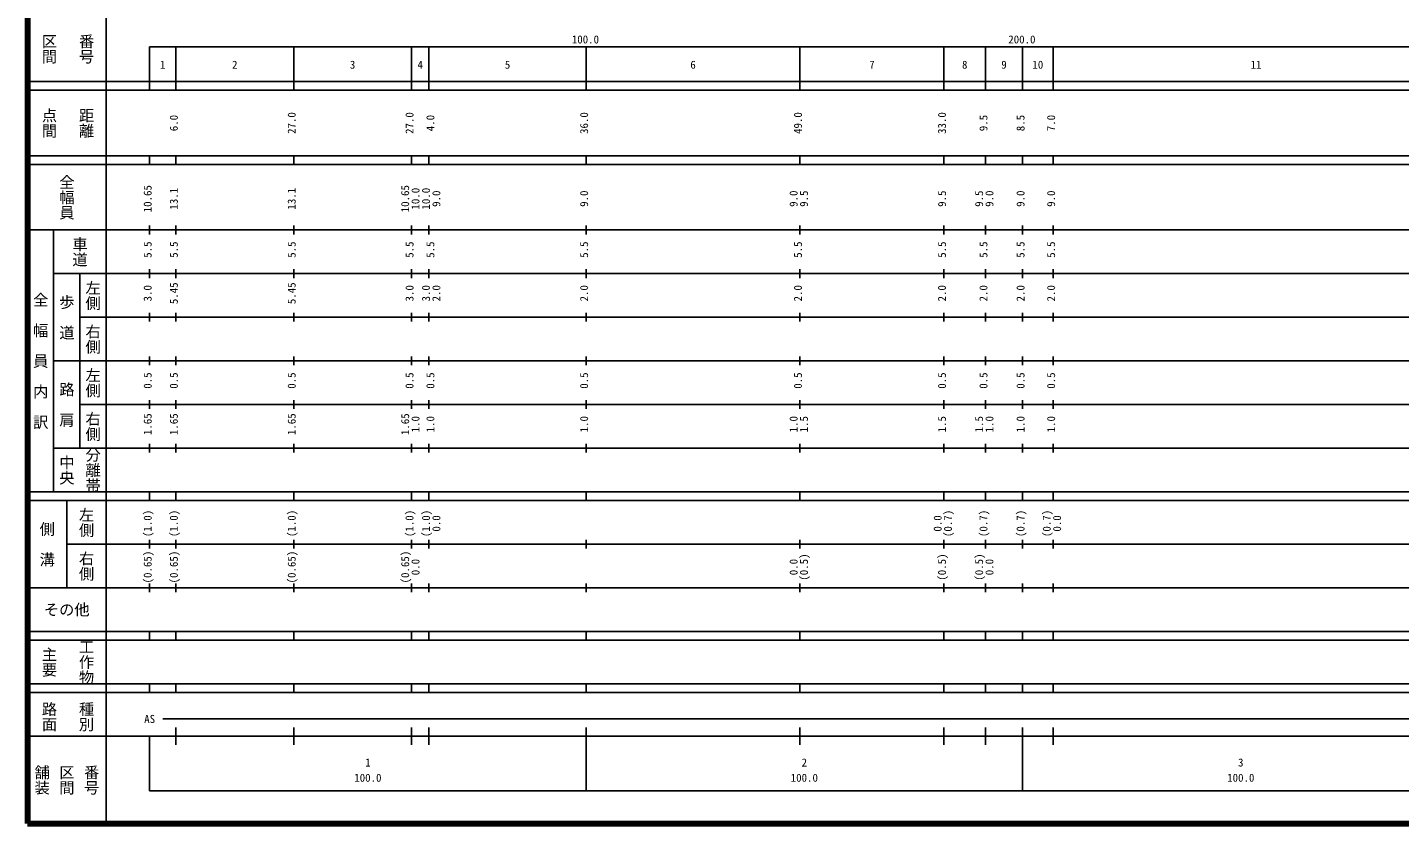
# Model space of a CAD drawing. Units: millimetres on the paper, enlarged 1000 times. Extents: x 40000 to 680000, y 20000 to 380000.
# Drawn here: x 40000 to 354377, y 20000 to 202409 of the extents above; entities that cross this region are included whole.
import ezdxf
from ezdxf.enums import TextEntityAlignment as Align

# ---------------------------------------------------------------- set-up
doc = ezdxf.new("R2010")
doc.units = ezdxf.units.MM
doc.header["$LTSCALE"] = 1000
doc.layers.add('M-TTL', color=2, linetype='Continuous', lineweight=140)
doc.layers.add('M-TTL-BAND', color=7, linetype='Continuous', lineweight=25)
doc.styles.add('@ＭＳ ゴシック', font='')
doc.styles.add('ＭＳ ゴシック', font='')
doc.styles.get('@ＭＳ ゴシック').set_extended_font_data('@MS Gothic')
doc.styles.get('ＭＳ ゴシック').set_extended_font_data('MS Gothic')

msp = doc.modelspace()

# ---------------------------------------------------------------- linework, layer by layer
at = {"layer": 'M-TTL'}
for p, q in [((40000, 380000), (40000, 20000)), ((40000, 20000), (680000, 20000))]:
    msp.add_line(p, q, dxfattribs=at)
at = {"layer": 'M-TTL-BAND'}
for p, q in [((58000, 370000), (58000, 20000)), ((68000, 198000), (579000, 198000)), ((68000, 198000), (68000, 188000)), ((74000, 188000), (74000, 198000)), ((101000, 188000), (101000, 198000)), ((128000, 188000), (128000, 198000)), ((132000, 188000), (132000, 198000)), ((168000, 188000), (168000, 198000)), ((217000, 188000), (217000, 198000)), ((250000, 188000), (250000, 198000)), ((259500, 188000), (259500, 198000)), ((268000, 188000), (268000, 198000)), ((275000, 188000), (275000, 198000)), ((40000, 190000), (579000, 190000)), ((40000, 188000), (579000, 188000)), ((40000, 173000), (579000, 173000)), ((68000, 171000), (68000, 173000)), ((74000, 171000), (74000, 173000)), ((101000, 171000), (101000, 173000)), ((128000, 171000), (128000, 173000)), ((132000, 171000), (132000, 173000)), ((168000, 171000), (168000, 173000)), ((217000, 171000), (217000, 173000)), ((250000, 171000), (250000, 173000)), ((259500, 171000), (259500, 173000)), ((268000, 171000), (268000, 173000)), ((275000, 171000), (275000, 173000)), ((40000, 171000), (579000, 171000)), ((40000, 156000), (579000, 156000)), ((46000, 96000), (46000, 156000)), ((68000, 155000), (68000, 157000)), ((74000, 155000), (74000, 157000)), ((101000, 155000), (101000, 157000)), ((128000, 155000), (128000, 157000)), ((132000, 155000), (132000, 157000)), ((168000, 155000), (168000, 157000)), ((217000, 155000), (217000, 157000)), ((250000, 155000), (250000, 157000)), ((259500, 155000), (259500, 157000)), ((268000, 155000), (268000, 157000)), ((275000, 155000), (275000, 157000)), ((46000, 146000), (579000, 146000)), ((52000, 146000), (52000, 106000)), ((68000, 145000), (68000, 147000)), ((74000, 145000), (74000, 147000)), ((101000, 145000), (101000, 147000)), ((128000, 145000), (128000, 147000)), ((132000, 145000), (132000, 147000)), ((168000, 145000), (168000, 147000)), ((217000, 145000), (217000, 147000)), ((250000, 145000), (250000, 147000)), ((259500, 145000), (259500, 147000)), ((268000, 145000), (268000, 147000)), ((275000, 145000), (275000, 147000)), ((52000, 136000), (579000, 136000)), ((68000, 135000), (68000, 137000)), ((74000, 135000), (74000, 137000)), ((101000, 135000), (101000, 137000)), ((128000, 135000), (128000, 137000)), ((132000, 135000), (132000, 137000)), ((168000, 135000), (168000, 137000)), ((217000, 135000), (217000, 137000)), ((250000, 135000), (250000, 137000)), ((259500, 135000), (259500, 137000)), ((268000, 135000), (268000, 137000)), ((275000, 135000), (275000, 137000)), ((46000, 126000), (579000, 126000)), ((68000, 125000), (68000, 127000)), ((74000, 125000), (74000, 127000)), ((101000, 125000), (101000, 127000)), ((128000, 125000), (128000, 127000)), ((132000, 125000), (132000, 127000)), ((168000, 125000), (168000, 127000)), ((217000, 125000), (217000, 127000)), ((250000, 125000), (250000, 127000)), ((259500, 125000), (259500, 127000)), ((268000, 125000), (268000, 127000)), ((275000, 125000), (275000, 127000)), ((68000, 115000), (68000, 117000)), ((74000, 115000), (74000, 117000)), ((101000, 115000), (101000, 117000)), ((128000, 115000), (128000, 117000)), ((132000, 115000), (132000, 117000)), ((168000, 115000), (168000, 117000)), ((217000, 115000), (217000, 117000)), ((250000, 115000), (250000, 117000)), ((259500, 115000), (259500, 117000)), ((268000, 115000), (268000, 117000)), ((275000, 115000), (275000, 117000)), ((52000, 116000), (579000, 116000)), ((68000, 105000), (68000, 107000)), ((74000, 105000), (74000, 107000)), ((101000, 105000), (101000, 107000)), ((128000, 105000), (128000, 107000)), ((132000, 105000), (132000, 107000)), ((168000, 105000), (168000, 107000)), ((217000, 105000), (217000, 107000)), ((250000, 105000), (250000, 107000)), ((259500, 105000), (259500, 107000)), ((268000, 105000), (268000, 107000)), ((275000, 105000), (275000, 107000)), ((46000, 106000), (579000, 106000)), ((40000, 96000), (579000, 96000)), ((68000, 94000), (68000, 96000)), ((74000, 94000), (74000, 96000)), ((101000, 94000), (101000, 96000)), ((128000, 94000), (128000, 96000)), ((132000, 94000), (132000, 96000)), ((168000, 94000), (168000, 96000)), ((217000, 94000), (217000, 96000)), ((250000, 94000), (250000, 96000)), ((259500, 94000), (259500, 96000)), ((268000, 94000), (268000, 96000)), ((275000, 94000), (275000, 96000)), ((40000, 94000), (579000, 94000)), ((49000, 94000), (49000, 74000)), ((68000, 83000), (68000, 85000)), ((74000, 83000), (74000, 85000)), ((101000, 83000), (101000, 85000)), ((128000, 83000), (128000, 85000)), ((132000, 83000), (132000, 85000)), ((168000, 83000), (168000, 85000)), ((217000, 83000), (217000, 85000)), ((250000, 83000), (250000, 85000)), ((259500, 83000), (259500, 85000)), ((268000, 83000), (268000, 85000)), ((275000, 83000), (275000, 85000)), ((49000, 84000), (579000, 84000)), ((40000, 74000), (579000, 74000)), ((68000, 73000), (68000, 75000)), ((74000, 73000), (74000, 75000)), ((101000, 73000), (101000, 75000)), ((128000, 73000), (128000, 75000)), ((132000, 73000), (132000, 75000)), ((168000, 73000), (168000, 75000)), ((217000, 73000), (217000, 75000)), ((250000, 73000), (250000, 75000)), ((259500, 73000), (259500, 75000)), ((268000, 73000), (268000, 75000)), ((275000, 73000), (275000, 75000)), ((40000, 64000), (579000, 64000)), ((68000, 62000), (68000, 64000)), ((74000, 62000), (74000, 64000)), ((101000, 62000), (101000, 64000)), ((128000, 62000), (128000, 64000)), ((132000, 62000), (132000, 64000)), ((168000, 62000), (168000, 64000)), ((217000, 62000), (217000, 64000)), ((250000, 62000), (250000, 64000)), ((259500, 62000), (259500, 64000)), ((268000, 62000), (268000, 64000)), ((275000, 62000), (275000, 64000)), ((40000, 62000), (579000, 62000)), ((40000, 52000), (579000, 52000)), ((68000, 50000), (68000, 52000)), ((74000, 50000), (74000, 52000)), ((101000, 50000), (101000, 52000)), ((128000, 50000), (128000, 52000)), ((132000, 50000), (132000, 52000)), ((168000, 50000), (168000, 52000)), ((217000, 50000), (217000, 52000)), ((250000, 50000), (250000, 52000)), ((259500, 50000), (259500, 52000)), ((268000, 50000), (268000, 52000)), ((275000, 50000), (275000, 52000)), ((40000, 50000), (579000, 50000)), ((71000, 44000), (565000, 44000)), ((74000, 38000), (74000, 42000)), ((101000, 38000), (101000, 42000)), ((128000, 38000), (128000, 42000)), ((132000, 38000), (132000, 42000)), ((168000, 27500), (168000, 42000)), ((217000, 38000), (217000, 42000)), ((250000, 38000), (250000, 42000)), ((259500, 38000), (259500, 42000)), ((268000, 27500), (268000, 42000)), ((275000, 38000), (275000, 42000)), ((40000, 40000), (579000, 40000)), ((68000, 40000), (68000, 27500)), ((68000, 27500), (579000, 27500))]:
    msp.add_line(p, q, dxfattribs=at)

# ---------------------------------------------------------------- texts
at = {"layer": 'M-TTL-BAND', "style": '@ＭＳ ゴシック'}
for s, p in [('区間', (45000, 197500)), ('番号', (53500, 197500)), ('点間', (45000, 180500)), ('距離', (53500, 180500)), ('全幅員', (49000, 163500)), ('車道', (52000, 151000)), ('全\u3000幅\u3000員\u3000内\u3000訳', (43000, 126000)), ('左側', (55000, 141000)), ('歩\u3000道', (49000, 136000)), ('右側', (55000, 131000)), ('左側', (55000, 121000)), ('路\u3000肩', (49000, 116000)), ('右側', (55000, 111000)), ('中央', (49000, 101000)), ('分離帯', (55000, 101000)), ('左側', (53500, 89000)), ('側\u3000溝', (44500, 84000)), ('右側', (53500, 79000)), ('主要', (45000, 57000)), ('工作物', (53500, 57000)), ('路面', (45000, 44500)), ('種別', (53500, 44500)), ('舗装', (43333, 30000)), ('区間', (49000, 30000)), ('番号', (54667, 30000))]:
    msp.add_text(s, height=2566, rotation=270, dxfattribs=at).set_placement(p, align=Align.MIDDLE_CENTER)
at = {"layer": 'M-TTL-BAND', "style": 'ＭＳ ゴシック'}
for s, p in [('100.0', (167844, 198195)), ('200.0', (267844, 198195)), ('1', (71000, 192405)), ('2', (87500, 192405)), ('3', (114500, 192405)), ('4', (130000, 192405)), ('5', (150000, 192405)), ('6', (192500, 192405)), ('7', (233500, 192405)), ('8', (254750, 192405)), ('9', (263750, 192405)), ('10', (271500, 192405)), ('11', (321500, 192405)), ('AS', (68000, 42500)), ('1', (118000, 32523)), ('2', (218000, 32523)), ('3', (318000, 32523)), ('100.0', (118000, 29033)), ('100.0', (218000, 29033)), ('100.0', (318000, 29033))]:
    msp.add_text(s, height=1833, dxfattribs=at).set_placement(p, align=Align.BOTTOM_CENTER)
for s, p in [('27.0', (102000, 180500)), ('27.0', (129000, 180500)), ('36.0', (169000, 180500)), ('49.0', (218000, 180500)), ('33.0', (251000, 180500)), ('6.0', (75000, 180500)), ('4.0', (133778, 180500)), ('9.5', (260500, 180500)), ('8.5', (269000, 180500)), ('7.0', (276000, 180500)), ('10.65', (69000, 163174)), ('13.1', (75000, 163174)), ('13.1', (102000, 163174)), ('10.65', (128000, 163174)), ('10.0', (130370, 163174)), ('10.0', (132778, 163174)), ('9.0', (135148, 163174)), ('9.0', (169000, 163174)), ('9.0', (217000, 163174)), ('9.5', (219370, 163174)), ('9.5', (251000, 163174)), ('9.5', (259500, 163174)), ('9.0', (261870, 163174)), ('9.0', (269000, 163174)), ('9.0', (276000, 163174)), ('5.5', (69000, 151500)), ('5.5', (75000, 151500)), ('5.5', (102000, 151500)), ('5.5', (129000, 151500)), ('5.5', (133778, 151500)), ('5.5', (169000, 151500)), ('5.5', (218000, 151500)), ('5.5', (251000, 151500)), ('5.5', (260500, 151500)), ('5.5', (269000, 151500)), ('5.5', (276000, 151500)), ('3.0', (69000, 141500)), ('5.45', (75000, 141500)), ('5.45', (102000, 141500)), ('3.0', (129000, 141500)), ('3.0', (132778, 141500)), ('2.0', (135148, 141500)), ('2.0', (169000, 141500)), ('2.0', (218000, 141500)), ('2.0', (251000, 141500)), ('2.0', (260500, 141500)), ('2.0', (269000, 141500)), ('2.0', (276000, 141500)), ('0.5', (69000, 121500)), ('0.5', (75000, 121500)), ('0.5', (102000, 121500)), ('0.5', (129000, 121500)), ('0.5', (133778, 121500)), ('0.5', (169000, 121500)), ('0.5', (218000, 121500)), ('0.5', (251000, 121500)), ('0.5', (260500, 121500)), ('0.5', (269000, 121500)), ('0.5', (276000, 121500)), ('1.65', (69000, 111500)), ('1.65', (75000, 111500)), ('1.65', (102000, 111500)), ('1.65', (128000, 111500)), ('1.0', (130370, 111500)), ('1.0', (133778, 111500)), ('1.0', (169000, 111500)), ('1.0', (217000, 111500)), ('1.5', (219370, 111500)), ('1.5', (251000, 111500)), ('1.5', (259500, 111500)), ('1.0', (261870, 111500)), ('1.0', (269000, 111500)), ('1.0', (276000, 111500)), ('(1.0)', (69000, 88764)), ('(1.0)', (75000, 88764)), ('(1.0)', (102000, 88764)), ('(1.0)', (129000, 88764)), ('(1.0)', (132778, 88764)), ('(0.7)', (252370, 88764)), ('(0.7)', (260500, 88764)), ('(0.7)', (269000, 88764)), ('(0.7)', (275000, 88764)), ('0.0', (135148, 88764)), ('0.0', (250000, 88764)), ('0.0', (277370, 88764)), ('(0.65)', (69000, 78764)), ('(0.65)', (75000, 78764)), ('(0.65)', (102000, 78764)), ('(0.65)', (128000, 78764)), ('0.0', (130370, 78764)), ('0.0', (217000, 78764)), ('(0.5)', (219370, 78764)), ('(0.5)', (251000, 78764)), ('(0.5)', (259500, 78764)), ('0.0', (261870, 78764))]:
    msp.add_text(s, height=1833, rotation=90, dxfattribs=at).set_placement(p, align=Align.BOTTOM_CENTER)
msp.add_text('その他', height=2566, dxfattribs=at).set_placement((49000, 69000), align=Align.MIDDLE_CENTER)

doc.saveas('drawing.dxf')
